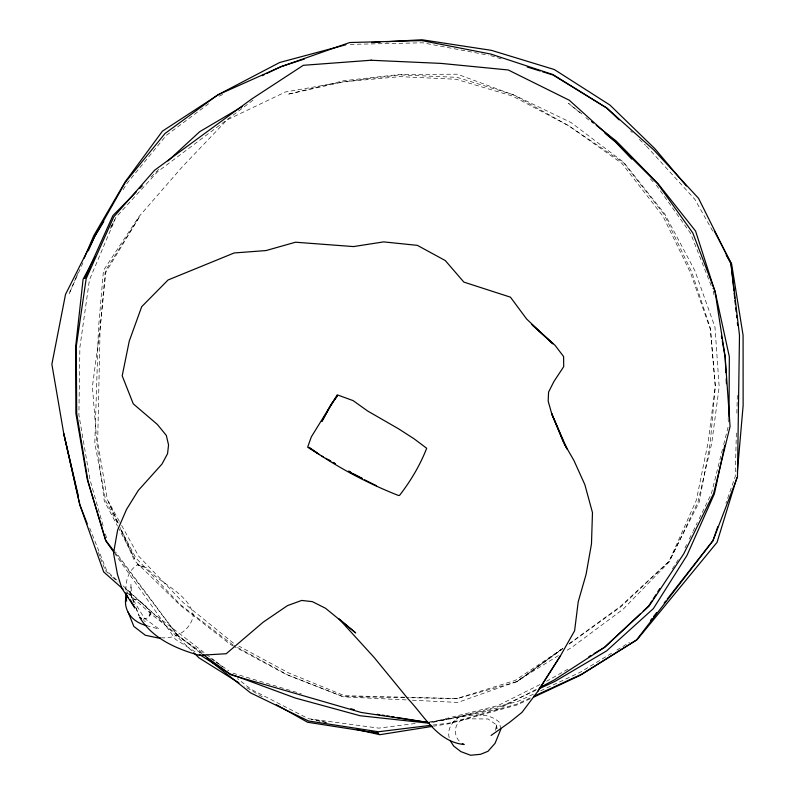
<?xml version="1.0" encoding="UTF-8"?>
<svg xmlns="http://www.w3.org/2000/svg" width="795" height="795" viewBox="0 0 795 795"><rect width="100%" height="100%" fill="white"/><g stroke="black" fill="none" stroke-linecap="round" stroke-linejoin="round"><path stroke-width="0.6" stroke-dasharray="3.98 2.98" d="M125.968 590.248C125.431 580.598 128.879 569.836 137.595 564.718L146.618 567.789C159.547 583.58 189.299 593.458 193.284 615.578C190.641 630.216 175.804 639.001 161.564 637.759M736.359 433.036L735.246 476.444L725.924 503.295M736.866 413.201L737.372 393.366M722.496 449.334L711.386 493.725L697.921 521.341M723.698 444.534L728.508 425.335M495.424 730.347L496.597 724.951L488.07 719.008L468.235 718.789L461.289 720.3C453.299 725.11 453.766 736.876 460.653 742.451M76.072 277.385L68.897 294.319L80.832 267.557M76.559 276.262L77.99 272.874M129.337 594.789L130.797 591.371L130.986 584.077L131.553 597.125L133.808 602.68M81.329 266.444L83.813 260.869M685.002 547.864L686.612 544.555M689.305 539.03L692.534 532.392M693.071 531.289L697.384 522.454M110.316 228.463L114.778 219.758L110.167 228.413M500.91 729.055L499.26 722.208C488.18 712.032 471.842 714.566 458.397 717.438C451.699 722.128 446.86 729.79 449.334 738.227M123.165 189.687L127.031 183.327L166.165 135.498L210.198 102.575M672.391 568.892L679 558.557M150.97 177.047L158.891 169.275M452.246 723.033L458.397 717.438M252.939 100.269L157.519 171.809L115.891 217.383L89.438 279.9L79.888 347.236L78.894 414.96L90.083 480.071L103.757 528.119M561.469 649.286L516.7 681.871L457.373 698.557L410.558 697.732M569.429 643.493L620.18 606.565L669.082 561.35L699.143 502.261L710.193 443.282L715.301 386.221L710.521 328.703L691.809 272.248L664.193 214.521L623.697 162.935L568.683 125.769L513.58 94.834L457.085 77.354L400.024 74.849L343.778 81.815L285.504 91.952L227.072 119.886L182.82 166.244L138.827 216.777L103.479 270.399L98.431 328.842L94.804 443.242L105.745 500.959L118.455 525.018M562.94 648.531L516.7 681.871L561.846 649.396M568.972 644.188L621.253 606.506L669.082 561.35L696.36 500.184L708.106 442.537L715.301 386.221L710.283 329.15L690.617 273.043L663.04 216.32L621.938 163.432L568.683 125.769L512.646 96.115L456.181 79.271L400.014 76.638L343.778 81.815L287.392 94.376L343.768 80.722L400.114 74.462L457.354 74.193L515.09 95.549L571.158 122.619L623.717 162.309L664.888 214.163L694.87 270.737L714.953 327.043L719.177 386.887L711.704 443.372L697.99 501.884L669.161 561.986L623.201 609.139L571.943 647.259L564.659 651.741M562.8 648.472L515.22 680.401L456.867 698.527L457.373 698.557L406.205 697.255M558.428 655.587L515.786 681.852L457.841 702.432L411.065 700.156M611.623 653.252L580.181 672.292L540.014 691.074M616.87 650.081L629.441 642.459M567.918 669.171L546.612 681.245M536.416 689.265L497.968 709.259L430.701 722.496M539.964 684.565L497.879 705.612L429.499 722.735M219.132 96.195L224.647 93.562M530.136 698.795L516.83 705.026L449.483 723.659L433.603 726.173M533.316 694.204L517.694 701.508L449.215 719.187L429.777 721.651M535.77 690.318L497.531 708.077L430.224 722.953M530.225 697.931L516.72 704.161L449.334 723.062L432.222 725.159M143.189 619.255L147.512 617.973L150.275 614.217L150.205 610.967L150.275 614.217L149.38 617L150.255 612.478L144.283 604.22L136.72 599.688L132.079 599.311M415.209 723.5L378.768 728.131L308.51 718.72L251.131 689.374L237.486 678.632M350.257 44.381L422.622 42.801L488.299 55.173M404.407 697.632L342.814 696.549L288.376 675.213L234.207 645.659M404.973 697.225L344.414 695.695L288.674 672.948L238.848 646.077M406.146 699.908L343.38 696.847L286.319 674.558L234.684 646.742M326.874 722.476L311.213 719.197L320.842 721.373M322.045 721.641L325.662 722.456M146.369 625.556L159.08 629.083L144.352 618.222L131.553 597.125L129.406 591.152L134.752 604.707M232.955 673.176L301.335 693.797M490.734 55.63L501.327 58.929M233.611 646.166L230.381 644.427L180.246 605.343L134.385 560.455L120.433 528.933M233.124 645.063L180.594 604.906L135.776 557.832L119.031 526.121M262.271 696.798L244.145 686.145M143.706 620.557L145.306 621.541M195.083 651.761L175.486 639.339L115.046 553.966M202.397 652.675L178.09 636L202.089 653.778M210.506 658.23L228.741 670.742M215.067 660.993L152.769 612.995L124.527 587.763M216.041 661.758L218.963 664.063M219.937 664.829L222.868 667.124M581.93 113.973L568.514 103.38L581.94 114.401M200.241 652.973L151.934 614.654L125.948 591.639M233.432 643.155L183.357 602.709L138.608 556.112L119.975 522.474M585.786 117.541L589.622 120.691M105.387 570.671L111.767 576.375M112.681 577.19L118.147 582.069M116.776 580.092L106.878 571.048L89.567 527.771M123.076 585.855L152.769 612.995L191.923 650.986M630.574 130.907L632.333 132.606M639.389 139.393L645.56 145.326M646.444 146.171L694.9 199.406L713.542 232.537M650.38 178.845L654.623 183.347M115.325 552.992L178.398 636.437L115.523 551.899M656.332 185.155L690.617 233.392L712.409 288.794M119.379 521.391L107.365 499.687L97.676 441.841L100.1 328.554L105.308 270.976L139.741 216.339L105.844 272.268L100.1 328.554L92.409 386.708L96.861 442.845L104.274 500.9L117.491 526.052M118.067 527.145L134.743 558.865L120.323 527.592M118.266 523.13L108.478 501.913L118.445 524.432M136.054 608.235L139.205 616.016L135.2 605.84M98.312 552.416L100.081 556.987M100.528 558.12L104.95 569.538M105.427 533.982L106.759 538.662M713.314 291.099L714.407 297.181M126.991 591.45L127.309 593.497M496.637 725.765L496.935 728.945M496.597 724.951L496.915 728.618M728.15 417.991L728.389 422.89M139.354 565.334L137.595 564.718L143.189 567.073L139.354 565.334"/><path stroke-width="1.19" d="M729.015 417.256L729.343 356.776L715.371 292.759L695.575 231.057L658.19 183.824L616.423 141.212L596.3 125.322M125.958 592.692L126.584 601.189M737.392 471.634L743.126 405.539L743.087 335.341L731.609 263.89L714.248 230.928M126.753 593.855C121.854 608.881 131.404 621.869 146.369 625.556M724.792 445.309L714.377 493.844L686.979 555.417L653.371 608.612L606.535 650.956L554.9 681.444L539.149 688.748M736.856 477.755L717.04 542.359L637.123 639.687L580.052 675.422L533.465 697.235M717.825 526.648L712.966 540.66L737.462 476.96L739.489 335.341L730.983 263.543L698.547 198.303L653.758 149.917L606.764 108.021L552.883 74.541L490.813 54.06L421.787 40.595L349.74 42.523L280.903 66.71L217.502 95.052L165.062 133.441L125.461 182.144L94.764 236.334L65.518 294.389L51.874 364.249L63.769 433.673L79.739 504.497L87.261 523.895M500.91 729.055L495.037 743.355L488.031 751.265L480.597 754.296L470.6 755.25L460.871 751.613L453.667 746.058L450.01 740.344M84.21 258.206L93.79 235.628L125.183 181.817L162.448 131.135L219.132 94.188L279.741 62.467L345.924 44.739M88.295 250.832L94.764 236.334L103.797 221.497M90.223 267.617L84.648 278.488L112.88 215.614L136.253 191.953M95.191 256.527L83.097 279.224L75.694 346.352L75.863 413.271L87.221 479.156L105.805 540.908L114.331 552.962M491.091 735.455L509.506 722.397L521.977 712.37L537.957 691.133L560.545 655.646L574.606 630.793L578.223 601.736L586.054 574.497L591.48 543.909L592.474 512.586L584.852 484.672L573.96 460.543L564.013 443.282L567.123 449.046L551.829 414.076L551.492 413.132L563.546 442.169L551.829 414.076L548.172 401.147L548.58 392.084L553.857 381.61L563.715 366.654L563.595 356.538L555.069 345.328L532.63 325.264M537.957 691.133L560.545 655.646M651.9 600.941L648.591 606.108L643.205 611.156M653.222 598.874L655.865 594.74M657.843 591.639L659.83 588.538M650.489 620.497L652.089 618.46M653.54 616.602L656.68 612.597M664.203 602.968L665.733 601.02M667.253 599.072L713.314 540.232L636.477 639.995L581.98 674.041L533.604 696.37M139.711 188.445L142.315 185.811M640.512 613.68L604.568 647.319L553.996 680.122L539.706 687.556M167.974 160.918L199.764 131.652L242.306 106.55M588.866 656.69L590.963 655.438M594.104 653.56L604.568 647.319L649.118 606.009L683.73 553.857L713.622 493.506L730.068 426.468L725.129 356.766L714.983 291.04L692.783 232.895L657.813 183.993L615.529 141.937L569.299 100.24L508.224 69.97L441.076 63.401L370.927 60.251L303.302 65.309L251.618 99.067L154.498 170.329L113.784 216.876L86.168 278.677L76.28 346.362L76.688 413.39L88.016 481.283L105.675 540.232L113.844 551.034M262.151 75.664L264.357 74.611M266.564 73.557L280.903 66.71L304.396 59.019M432.381 726.372L379.841 734.699L356.965 729.532M430.999 725.308L378.44 731.758L308.579 720.986L250.485 692.823L211.838 662.165M160.421 637.838L158.135 637.978L145.316 635.235L133.858 626.44L128.075 611.991M371.573 42.562L380.169 42.075M386.31 41.738L421.926 39.75L491.489 50.363L554.324 69.543L609.894 105.029L654.832 148.635L686.413 186M370.927 60.251L371.633 60.251M429.022 723.221L360.125 715.748L295.273 698.03L230.153 673.981L199.207 654.374M377.287 714.317L379.722 714.705M382.147 715.093L384.571 715.49M387.006 715.878L389.431 716.275M391.865 716.663L394.29 717.05M396.715 717.448L429.499 722.735L361.039 712.429L230.729 674.746L203.083 654.504M371.434 731.827L378.668 733.348L307.566 722.248L276.292 704.678M350.863 708.733L354.401 709.796M527.234 66.989L540.183 71.013M542.538 71.749L553.131 75.048M462.322 743.703L464.181 744.508C437.737 742.013 424.739 716.365 408.242 699.103L373.978 657.286L338.7 618.55L355.673 632.88L325.543 608.284L312.356 601.646L301.693 600.434L287.492 605.611L263.175 622.177L226.217 653.729L199.167 655.319L197.657 654.851C175.238 648.382 152.024 638.017 139.542 617.129L141.46 618.599M376.433 485.715L364.547 479.783M362.45 478.54L352.781 473.611L362.401 478.679M321.518 455.903L323.595 457.075M325.662 458.258L329.816 460.613M328.723 459.957L330.819 461.15M351.758 472.985L348.697 471.107L351.718 473.075M554.175 75.694L606.764 108.021L619.106 119.886M319.53 454.661L307.635 447.197L311.322 436.882L337.259 394.847L353.069 400.601L367.678 411.025L398.951 429.052L414.165 438.86L426.677 448.261C420.128 465.184 410.657 481.015 399.577 495.345L398.543 495.514C367.191 483.201 336.921 467.062 309.344 447.714L308.897 447.317L317.563 453.17M238.898 682.855L199.038 657.892L193.702 652.715M591.51 121.546L593.428 123.056M206.998 658.34L209.9 660.635M604.975 133.282L615.529 141.937L631.677 159.04M123.165 589.174L103.678 571.913L79.937 505.203L63.769 433.673L78.188 495.315M531.825 324.618L552.883 343.818L526.618 319.004L510.469 297.181L463.863 282.096L445.299 260.561L417.395 245.367L383.647 241.889L353.467 246.579L295.521 242.217L266.007 250.564L234.177 252.959L168.083 279.969L141.699 306.691L129.247 341.144L122.201 375.816L133.272 403.85L157.331 424.411L166.304 435.392L168.56 444.932L167.546 453.687L162.001 464.041L138.3 490.435L126.494 509.476L117.61 530.106L113.526 553.181L117.491 574.477L121.893 588.38L134.941 607.996L130.281 599.718M726.173 254.986L730.983 263.543L733.914 290.682M127.16 595.534L127.925 597.592M721.413 336.096L721.85 338.531M722.287 340.956L725.129 356.766L725.915 372.686M734.183 293.146L734.709 298.085M734.978 300.55L735.375 304.247M735.773 307.953L736.17 311.65M736.577 315.357L736.836 317.821M737.372 322.75L737.641 325.225M726.213 378.808L726.461 383.707M330.75 404.983L321.935 421.35L331.793 403.711L331.336 404.367L337.289 395.92L330.75 404.983M335.003 463.555L332.926 462.382L334.993 463.535"/></g></svg>
